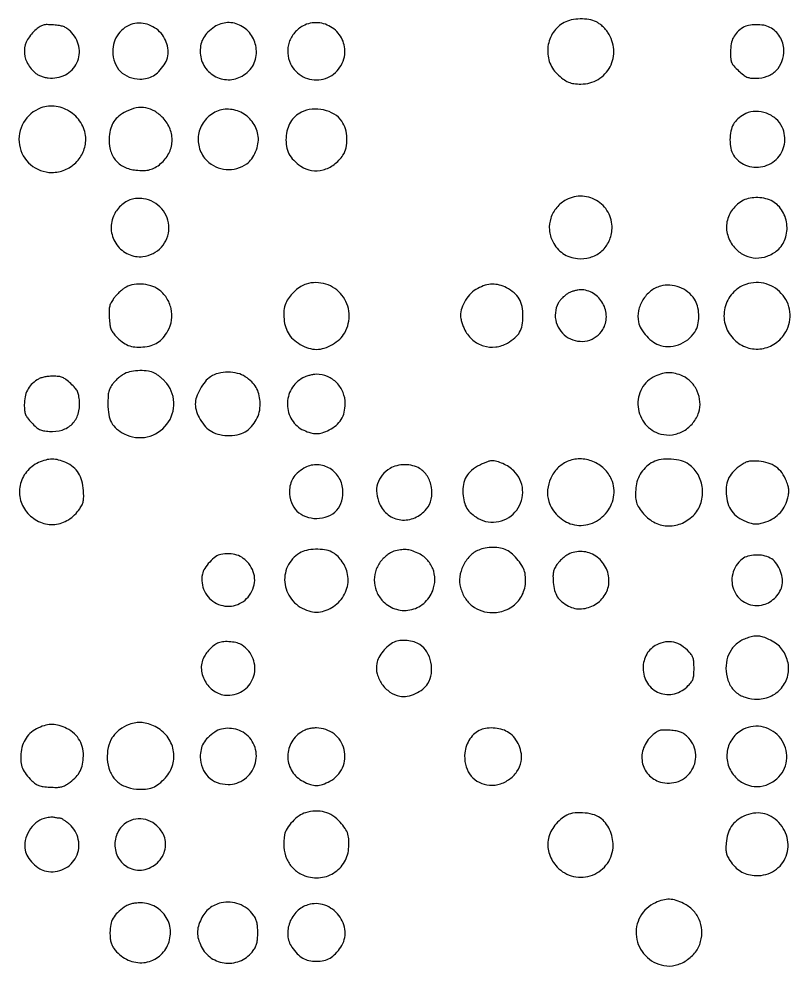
# Model space of a CAD drawing. Extents: x 235 to 2115, y 206 to 2450.
# Drawn here: x 1341.2 to 1742.5, y 713.1 to 1205.9 of the extents above; entities that cross this region are included whole.
import ezdxf

# ---------------------------------------------------------------- set-up
doc = ezdxf.new("R2010")
doc.units = 0

msp = doc.modelspace()

# ---------------------------------------------------------------- linework, layer by layer
for points in [[(1350.166267, 1200.48645, 0.085449), (1345.723917, 1195.220927, 0.124003), (1344.030316, 1189.409544, 0.125716), (1345.299875, 1183.547883, 0.089248), (1349.342721, 1178.134181, 0.052666), (1350.708154, 1177.104554, 0.038686), (1352.405315, 1176.256226, 0.036174), (1354.341133, 1175.627843, 0.032342), (1356.421163, 1175.255996, 0.146388), (1365.355335, 1176.867631, 0.165777), (1371.415462, 1183.079317, 0.166961), (1372.394823, 1191.662359, 0.148466), (1367.977902, 1199.521171, 0.039401), (1366.193118, 1200.979938, 0.062504), (1364.445867, 1201.893168, 0.051938), (1362.303328, 1202.447071, 0.019252), (1359.203201, 1202.791683, 0.015354), (1355.828838, 1202.931804, 0.065232), (1353.827551, 1202.691537, 0.080997), (1352.175258, 1201.970637, 0.031625)], [(1400.5, 1203.267236, 0.091429), (1396.361939, 1201.381001, 0.081758), (1392.980386, 1198.081, 0.079511), (1390.76416, 1193.77962, 0.079435), (1390, 1189, 0.088978), (1391.028384, 1183.266876, 0.106197), (1393.969867, 1178.642995, 0.107072), (1398.528656, 1175.660858, 0.091745), (1404.178384, 1174.615385, 0.0563), (1407.96122, 1175.042686, 0.076534), (1411.149549, 1176.307774, 0.070552), (1413.992789, 1178.566715, 0.040264), (1416.75, 1181.989831, 0.169069), (1418.825371, 1189.710111, 0.145991), (1415.836933, 1197.594733, 0.139977), (1408.883472, 1202.776486, 0.153083)], [(1442.989831, 1201.75, 0.040806), (1439.533304, 1198.959698, 0.06985), (1437.23393, 1196.060987, 0.075748), (1435.938378, 1192.816631, 0.057242), (1435.5, 1189, 0.132099), (1437.468786, 1181.678098, 0.129909), (1442.852784, 1176.276053, 0.131065), (1450.161966, 1174.268468, 0.135571), (1457.395899, 1176.209023, 0.062691), (1460.820781, 1178.849588, 0.076194), (1463.227283, 1182.10426, 0.077065), (1464.53024, 1185.898788, 0.066043), (1464.720604, 1190.122238, 0.12264), (1462.263772, 1197.273635, 0.126799), (1456.762825, 1202.332626, 0.132923), (1449.717209, 1203.960196, 0.141001)], [(1489.071085, 1202.305377, 0.096252), (1484.638829, 1198.746424, 0.095426), (1481.845416, 1193.776524, 0.095448), (1481.098219, 1188.125615, 0.096349), (1482.509191, 1182.621874, 0.163647), (1489.068515, 1175.82322, 0.163491), (1498.405858, 1174.366328, 0.162797), (1506.757542, 1178.843526, 0.162328), (1510.747228, 1187.44977, 0.139442), (1509.458572, 1195.195704, 0.132778), (1504.274848, 1201.276075, 0.132986), (1496.740773, 1203.910686, 0.140059)], [(1624.847806, 1203.982092, 0.126482), (1619.272159, 1198.914779, 0.112111), (1616.516799, 1191.554524, 0.112005), (1617.209285, 1183.72039, 0.126049), (1621.230679, 1177.334887, 0.02585), (1624.429272, 1174.606063, 0.062834), (1627.102042, 1173.043204, 0.067719), (1629.954443, 1172.258739, 0.034156), (1633.684259, 1172.01645, 0.133272), (1642.581594, 1174.463529, 0.139513), (1648.837453, 1181.043168, 0.138307), (1650.724014, 1189.978851, 0.130179), (1647.738392, 1198.819129, 0.036061), (1646.503208, 1200.421553, 0.025505), (1644.905156, 1202.037648, 0.025869), (1643.210018, 1203.431825, 0.048411), (1641.688109, 1204.343713, 0.069228), (1637.829359, 1205.557818, 0.047051), (1633.230663, 1205.892099, 0.047052), (1628.650635, 1205.360721, 0.069237)], [(1718, 1201.380812, 0.054313), (1714.97323, 1198.992112, 0.080471), (1712.976315, 1196.273706, 0.075731), (1711.864309, 1192.938198, 0.042682), (1711.5, 1188.678237, 0.01719), (1711.623532, 1185.086096, 0.084946), (1712.09953, 1183.126042, 0.085671), (1713.198497, 1181.443699, 0.017648), (1715.711277, 1178.928237, 0.018857), (1718.206397, 1176.770868, 0.066102), (1720.021657, 1175.674814, 0.074632), (1721.941169, 1175.159639, 0.028508), (1724.711277, 1175.003738, 0.088658), (1730.623001, 1176.065053, 0.109698), (1735.312325, 1179.090726, 0.109931), (1738.273553, 1183.811031, 0.08934), (1739.245454, 1189.717391, 0.069068), (1738.697291, 1193.271356, 0.065492), (1737.19852, 1196.611816, 0.065619), (1734.890167, 1199.44545, 0.069839), (1731.970822, 1201.515089, 0.07631), (1728.780541, 1202.589778, 0.045584), (1724.781637, 1202.916388, 0.046), (1720.87742, 1202.51856, 0.091785)], [(1352.683804, 1159.596416, 0.174026), (1343.584437, 1151.968487, 0.175325), (1341.448048, 1140.321792, 0.177172), (1347.25656, 1130.092029, 0.176874), (1358.29966, 1126.01645, 0.097746), (1365.049276, 1127.32466, 0.097361), (1370.806332, 1131.100048, 0.098557), (1374.655247, 1136.728708, 0.102909), (1375.978038, 1143.3151, 0.12679), (1373.924649, 1151.061104, 0.112829), (1368.320224, 1157.247596, 0.113291), (1360.605461, 1160.36836, 0.128661)], [(1397.020432, 1157.75, 0.047113), (1393.195974, 1155.317247, 0.07959), (1390.608788, 1152.547054, 0.079867), (1389.022016, 1149.114493, 0.047755), (1388.223323, 1144.679442, 0.078964), (1388.725571, 1137.982952, 0.109975), (1391.339535, 1132.592712, 0.113528), (1395.917081, 1128.935412, 0.088286), (1402.073533, 1127.218913, 0.027554), (1406.241893, 1127.049174, 0.060978), (1409.389848, 1127.480603, 0.068072), (1412.121882, 1128.61623, 0.042433), (1414.959512, 1130.619386, 0.097774), (1419.170837, 1135.866082, 0.107873), (1420.883591, 1142.139587, 0.106931), (1419.831447, 1148.599778, 0.094609), (1416.186382, 1154.373161, 0.06848), (1411.887595, 1157.865349, 0.09304), (1407.219558, 1159.622118, 0.093182), (1402.237674, 1159.565187, 0.068892)], [(1443.208535, 1157.388915, 0.116538), (1437.524727, 1152.565415, 0.118871), (1434.652473, 1145.742081, 0.119451), (1435.212411, 1138.38614, 0.118462), (1439.076923, 1132.076923, 0.090881), (1443.614777, 1128.944796, 0.087414), (1449.030907, 1127.570579, 0.086339), (1454.648471, 1128.123736, 0.085771), (1459.763388, 1130.54129, 0.084753), (1462.347047, 1133.106179, 0.056053), (1464.385814, 1136.768582, 0.055032), (1465.595397, 1140.881774, 0.0722), (1465.720157, 1144.790401, 0.122761), (1463.125668, 1151.75625, 0.115443), (1457.51755, 1156.877859, 0.117239), (1450.294471, 1158.929925, 0.129483)], [(1488.218183, 1157.336917, 0.067819), (1484.963792, 1155.142022, 0.074936), (1482.541263, 1152.221177, 0.069694), (1480.965446, 1148.531659, 0.048718), (1480.211957, 1144.065397, 0.058507), (1480.423355, 1139.581069, 0.079289), (1481.705573, 1135.740617, 0.07585), (1484.174171, 1132.368289, 0.048664), (1487.92168, 1129.273797, 0.108772), (1493.445016, 1127.091364, 0.10449), (1499.459988, 1127.384019, 0.097455), (1505.174168, 1130.152291, 0.082307), (1509.814704, 1135.023797, 0.096286), (1511.472226, 1138.8913, 0.061729), (1511.910747, 1143.771716, 0.060892), (1511.139963, 1148.694159, 0.085663), (1509.219237, 1152.69211, 0.10368), (1505.245199, 1156.360302, 0.080451), (1499.76139, 1158.539308, 0.078545), (1493.740632, 1158.906417, 0.090765)], [(1719.5, 1156.642843, 0.05484), (1715.940077, 1154.495026, 0.083181), (1713.474791, 1151.861315, 0.081125), (1711.963112, 1148.516793, 0.049679), (1711.257678, 1144.236304, 0.050983), (1711.4342, 1139.571018, 0.081547), (1712.619014, 1135.773551, 0.088008), (1714.870994, 1132.753497, 0.069425), (1718.20511, 1130.393933, 0.155364), (1727.135816, 1128.870233, 0.156788), (1735.265449, 1132.800514, 0.157948), (1739.543344, 1140.703842, 0.157759), (1738.376713, 1149.618565, 0.103596), (1735.110263, 1153.919643, 0.089886), (1730.23296, 1156.813678, 0.090578), (1724.684968, 1157.797902, 0.107463)], [(1626.052739, 1111.77579, 0.0931), (1621.055819, 1107.757528, 0.098595), (1617.979469, 1102.274658, 0.099722), (1617.258324, 1096.084346, 0.09754), (1618.977361, 1090.044377, 0.059458), (1621.289634, 1086.594815, 0.065942), (1624.278388, 1083.921169, 0.066004), (1627.857599, 1082.119697, 0.059743), (1631.906306, 1081.234981, 0.092976), (1638.413262, 1081.819733, 0.103223), (1644.000962, 1084.734157, 0.103572), (1647.943456, 1089.63039, 0.094204), (1649.761129, 1095.865818, 0.134989), (1648.275116, 1104.391597, 0.135529), (1642.639725, 1110.943522, 0.13601), (1634.458126, 1113.661031, 0.136316)], [(1399.619302, 1111.996788, 0.064308), (1396.849527, 1110.728958, 0.04954), (1394.214694, 1108.697917, 0.048489), (1391.973681, 1106.133437, 0.054676), (1390.371121, 1103.282119, 0.131768), (1389.286324, 1095.627014, 0.128047), (1392.153955, 1088.362355, 0.129219), (1398.172939, 1083.463958, 0.135404), (1405.712151, 1082.271023, 0.180246), (1415.350639, 1087.153758, 0.186019), (1419.28547, 1097.080247, 0.184205), (1415.553787, 1107.154019, 0.177837), (1406, 1112.369712, 0.030604), (1404.449604, 1112.504202, 0.020933), (1402.68192, 1112.474998, 0.021152), (1400.974275, 1112.302495, 0.039485)], [(1717.388562, 1111.095225, 0.104865), (1712.041662, 1106.048271, 0.119701), (1709.522063, 1099.494182, 0.119961), (1710.291949, 1092.525701, 0.105631), (1714.18032, 1086.313957, 0.092506), (1719.057998, 1082.857217, 0.099648), (1724.727368, 1081.509398, 0.097916), (1730.55682, 1082.452823, 0.086175), (1735.88778, 1085.559027, 0.136826), (1739.999577, 1091.577917, 0.113818), (1740.781447, 1099.315752, 0.114038), (1738.09626, 1106.602762, 0.137758), (1732.618565, 1111.376713, 0.064382), (1728.913223, 1112.581965, 0.051138), (1724.716406, 1112.934091, 0.052398), (1720.662015, 1112.432123, 0.080095)], [(1396.023797, 1065.814704, 0.029435), (1394.520976, 1064.658607, 0.017725), (1392.875066, 1063.125197, 0.017725), (1391.341943, 1061.479088, 0.02944), (1390.186192, 1059.976203, 0.035079), (1388.964211, 1057.874126, 0.063965), (1388.324448, 1055.998313, 0.050685), (1388.098916, 1053.742534, 0.014971), (1388.208684, 1050.267348, 0.01644), (1388.534489, 1046.826055, 0.054042), (1389.065621, 1044.610125, 0.067451), (1389.987068, 1042.83119, 0.036904), (1391.546288, 1040.928071, 0.037035), (1394.895099, 1037.891188, 0.070031), (1398.046771, 1036.07526, 0.072993), (1401.486783, 1035.243782, 0.04357), (1405.705041, 1035.225446, 0.047422), (1409.986942, 1035.993622, 0.074808), (1413.386425, 1037.518366, 0.074253), (1416.203919, 1039.985494, 0.046013), (1418.73355, 1043.594017, 0.095539), (1420.646281, 1049.197457, 0.090777), (1420.389606, 1055.217714, 0.090129), (1418.010161, 1060.792115, 0.092465), (1413.838036, 1065.115328, 0.083063), (1409.758006, 1067.101477, 0.062091), (1404.814535, 1067.915803, 0.063241), (1399.928538, 1067.489278, 0.096167)], [(1490.604322, 1067.96157, 0.073291), (1487.931092, 1066.712565, 0.037202), (1484.986552, 1064.437761, 0.036572), (1482.304593, 1061.647102, 0.052799), (1480.410724, 1058.79966, 0.08377), (1479.265527, 1055.276514, 0.049997), (1479.056977, 1050.86295, 0.049003), (1479.739606, 1046.3652, 0.067304), (1481.26645, 1042.575022, 0.077199), (1483.854453, 1039.318111, 0.054596), (1487.618403, 1036.538038, 0.05461), (1491.893589, 1034.639245, 0.077369), (1496, 1034, 0.077369), (1500.106411, 1034.639245, 0.05461), (1504.381597, 1036.538038, 0.054596), (1508.145547, 1039.318111, 0.077199), (1510.73355, 1042.575022, 0.148208), (1513.010815, 1052.613121, 0.150935), (1509.305412, 1062.144029, 0.151202), (1500.877, 1067.913468, 0.148808)], [(1579.960023, 1065.697261, 0.073307), (1576.528448, 1063.180594, 0.057233), (1573.628158, 1059.574347, 0.058118), (1571.663334, 1055.474196, 0.082882), (1571, 1051.5, 0.052513), (1571.161157, 1049.96978, 0.021827), (1571.682975, 1047.955649, 0.021307), (1572.43492, 1045.828295, 0.025774), (1573.325022, 1043.907284, 0.095794), (1577.414842, 1038.812802, 0.103165), (1583.010344, 1035.77232, 0.104155), (1589.310234, 1035.23818, 0.099443), (1595.405983, 1037.26645, 0.044895), (1599.329666, 1040.003986, 0.087585), (1601.771574, 1042.919868, 0.087012), (1603.07702, 1046.50894, 0.043844), (1603.5, 1051.32333, 0.049618), (1603.00316, 1056.317659, 0.082242), (1601.505512, 1060.267432, 0.085529), (1598.865626, 1063.419606, 0.057872), (1594.955623, 1066.022639, 0.053395), (1591.195675, 1067.459637, 0.07013), (1587.550992, 1067.892959, 0.06843), (1583.85994, 1067.303578, 0.047897)], [(1627.061664, 1063.172735, 0.045118), (1625.623604, 1062.225535, 0.028203), (1624.118617, 1060.881383, 0.028203), (1622.774465, 1059.376396, 0.045118), (1621.827265, 1057.938336, 0.198023), (1620.817654, 1048.004088, 0.189689), (1627.077762, 1040.01467, 0.192426), (1637.02496, 1038.500738, 0.20117), (1645.040484, 1044.298549, 0.139515), (1646.888899, 1050.969416, 0.126068), (1645.059933, 1057.907504, 0.126426), (1640.126362, 1063.097437, 0.140717), (1633.5, 1065, 0.04604), (1632.094811, 1064.870337, 0.023132), (1630.358367, 1064.463241, 0.022753), (1628.587912, 1063.872524, 0.031193)], [(1675, 1066.84339, 0.098863), (1669.877446, 1064.212306, 0.086993), (1665.884132, 1059.711038, 0.08685), (1663.655461, 1054.112619, 0.098072), (1663.597241, 1048.333351, 0.088365), (1665.00991, 1044.59974, 0.052985), (1667.864237, 1040.796817, 0.05291), (1671.461625, 1037.67118, 0.086864), (1675.107753, 1035.970985, 0.090511), (1680.349213, 1035.53756, 0.0789), (1685.682225, 1036.930579, 0.079059), (1690.312081, 1039.903147, 0.091503), (1693.51998, 1044.038636, 0.07941), (1694.737387, 1047.727575, 0.052183), (1694.988212, 1052.201743, 0.05245), (1694.310015, 1056.597624, 0.083976), (1692.746602, 1060.048051, 0.07574), (1689.26527, 1063.828847, 0.077588), (1684.842956, 1066.364145, 0.078873), (1679.924297, 1067.403608, 0.082247)], [(1719.5, 1067.796293, 0.127071), (1712.493963, 1063.123419, 0.124827), (1708.57001, 1055.612272, 0.123771), (1708.682884, 1047.087212, 0.123697), (1712.813618, 1039.626839, 0.111957), (1719.208915, 1035.289069, 0.116235), (1726.759931, 1034.212804, 0.115505), (1734.033739, 1036.621996, 0.109525), (1739.648146, 1042.044499, 0.158132), (1742.464853, 1052.184993, 0.156557), (1738.809988, 1062.095219, 0.156045), (1730.057484, 1068.048335, 0.157053)], [(1396.179627, 1021.318244, 0.04112), (1394.71462, 1020.439978, 0.021756), (1393.047473, 1019.130672, 0.021502), (1391.447896, 1017.63377, 0.030996), (1390.179627, 1016.168856, 0.035282), (1388.748986, 1013.990318, 0.065776), (1387.968739, 1012.032128, 0.049372), (1387.601189, 1009.58604, 0.012621), (1387.5, 1005.577842, 0.041524), (1387.963131, 1000.010804, 0.083965), (1389.39918, 995.866156, 0.091881), (1392.013656, 992.661496, 0.057935), (1396.044377, 989.977361, 0.175608), (1408.008476, 988.485286, 0.174061), (1418.203714, 994.995238, 0.17718), (1421.820554, 1006.39853, 0.18046), (1417.186382, 1017.339276, 0.021156), (1415.960648, 1018.529632, 0.015118), (1414.4959, 1019.758915, 0.015306), (1413.026042, 1020.847302, 0.031345), (1411.79966, 1021.589276, 0.084396), (1408.554188, 1022.639757, 0.04052), (1404.172941, 1022.918982, 0.040285), (1399.709631, 1022.480727, 0.069977)], [(1440.897883, 1019.741929, 0.076299), (1438.069788, 1017.165635, 0.043358), (1435.477359, 1013.318721, 0.043525), (1433.608023, 1009.125283, 0.083277), (1433, 1005.5, 0.082103), (1433.64138, 1001.620379, 0.0523), (1435.562031, 997.456499, 0.051951), (1438.328388, 993.744834, 0.076526), (1441.5, 991.212752, 0.08127), (1445.769161, 989.611671, 0.055315), (1450.947239, 989.164738, 0.056268), (1455.97119, 989.856519, 0.097508), (1459.763438, 991.658799, 0.06145), (1462.926197, 994.669683, 0.064366), (1465.204955, 998.31493, 0.064315), (1466.48315, 1002.422445, 0.061193), (1466.706157, 1006.791471, 0.047004), (1466.030993, 1010.841808, 0.069312), (1464.637405, 1014.160921, 0.067472), (1462.357279, 1017.035059, 0.041979), (1459.010169, 1019.75, 0.090852), (1455.020392, 1021.514412, 0.058972), (1449.998214, 1022.106548, 0.058773), (1444.954293, 1021.509323, 0.088044)], [(1488.984398, 1019.148389, 0.140577), (1483.008562, 1013.379544, 0.135601), (1480.893388, 1005.236573, 0.137693), (1483.2668, 997.256475, 0.146471), (1489.404537, 991.903882, 0.035159), (1493.061413, 990.54405, 0.074723), (1496.045378, 990.134027, 0.07466), (1499.019669, 990.61908, 0.035049), (1502.646567, 992.070952, 0.062891), (1506.303955, 994.448674, 0.080051), (1508.920522, 997.499253, 0.078793), (1510.473949, 1001.257609, 0.058737), (1511, 1005.720151, 0.096482), (1509.860152, 1011.572204, 0.098168), (1506.610023, 1016.528121, 0.099074), (1501.743992, 1019.836734, 0.100242), (1496, 1021, 0.041332), (1494.395818, 1020.867166, 0.023207), (1492.482546, 1020.456089, 0.023023), (1490.575973, 1019.85778, 0.034597)], [(1672.27066, 1020.03618, 0.161152), (1665.319891, 1013.616623, 0.152267), (1663.369493, 1004.157296, 0.149582), (1667.137249, 995.141233, 0.154964), (1675.257052, 989.930783, 0.101951), (1681.299631, 989.568804, 0.094837), (1687.165887, 991.594381, 0.092836), (1691.967049, 995.693861, 0.092801), (1694.960076, 1001.253462, 0.096741), (1695.591011, 1006.672627, 0.085409), (1694.196771, 1012.193196, 0.085414), (1691.037589, 1016.929936, 0.09677), (1686.595463, 1020.096118, 0.042182), (1682.858774, 1021.42628, 0.065558), (1679.470316, 1021.858061, 0.064974), (1676.06381, 1021.399009, 0.040626)], [(1350.641297, 1018.102114, 0.055554), (1347.658524, 1015.620848, 0.072779), (1345.599483, 1012.740496, 0.070454), (1344.408466, 1009.315363, 0.048219), (1344.006589, 1005.211277, 0.02261), (1344.143381, 1002.102011, 0.074586), (1344.625948, 1000.113493, 0.071437), (1345.682488, 998.30862, 0.019604), (1347.839043, 995.806898, 0.020829), (1350.173632, 993.504275, 0.070766), (1351.939078, 992.307953, 0.072551), (1353.944471, 991.666873, 0.022638), (1357.089043, 991.289952, 0.092952), (1363.693388, 992.028361, 0.122782), (1368.864493, 995.135507, 0.122782), (1371.971639, 1000.306612, 0.092952), (1372.710048, 1006.910957, 0.022638), (1372.333127, 1010.055529, 0.072551), (1371.692047, 1012.060922, 0.070766), (1370.495725, 1013.826368, 0.020829), (1368.193102, 1016.160957, 0.019604), (1365.69138, 1018.317512, 0.071437), (1363.886507, 1019.374052, 0.074586), (1361.897989, 1019.856619, 0.02261), (1358.788723, 1019.993411, 0.023769), (1356.308755, 1019.872357, 0.03296), (1354.112992, 1019.513051, 0.037107), (1352.217253, 1018.921903, 0.051652)], [(1351.421401, 975.103669, 0.115954), (1345.157152, 970.270006, 0.119257), (1341.782161, 963.199078, 0.120662), (1342.032508, 955.433935, 0.120573), (1345.842354, 948.660724, 0.104334), (1352.383911, 944.083705, 0.123114), (1359.826786, 942.900869, 0.121818), (1367.009825, 945.359889, 0.100795), (1372.813808, 951.023797, 0.034839), (1374.027269, 953.108916, 0.06292), (1374.669875, 954.974485, 0.050949), (1374.902224, 957.19531, 0.015972), (1374.803421, 960.542543, 0.049159), (1373.994204, 965.566807, 0.076665), (1372.246346, 969.577738, 0.081602), (1369.46708, 972.703206, 0.063792), (1365.598931, 975.094566, 0.041895), (1361.882602, 976.419857, 0.064632), (1358.504546, 976.860558, 0.06472), (1355.129225, 976.424026, 0.042137)], [(1580.969961, 973.75, 0.055753), (1576.763238, 970.998829, 0.086637), (1573.953004, 967.711978, 0.089115), (1572.472135, 963.738986, 0.062277), (1572.210513, 958.954563, 0.044788), (1572.905298, 954.629565, 0.075792), (1574.331597, 951.256931, 0.077313), (1576.674621, 948.507202, 0.048469), (1580.136155, 946.067683, 0.184014), (1590.950412, 944.399081, 0.180929), (1600.227953, 950.330675, 0.181046), (1603.330623, 960.891591, 0.18418), (1598.704481, 970.801809, 0.048137), (1596.131108, 972.855607, 0.040127), (1593.054801, 974.524906, 0.04125), (1589.867483, 975.632706, 0.063096), (1586.968492, 976, 0.076118), (1586.106712, 975.868041, 0.013742), (1584.56923, 975.339062, 0.014532), (1582.788393, 974.611379, 0.012703)], [(1626.5, 975.582642, 0.094845), (1621.521791, 972.111092, 0.085243), (1617.953483, 966.924889, 0.085447), (1616.32567, 960.857062, 0.095972), (1616.926805, 954.849966, 0.070681), (1618.706159, 950.99283, 0.056345), (1621.611192, 947.443629, 0.056391), (1625.232326, 944.635335, 0.071106), (1629.126133, 942.966036, 0.145708), (1638.445911, 943.211626, 0.134281), (1646.460427, 948.493331, 0.135103), (1650.639947, 957.089257, 0.148141), (1649.623161, 966.282119, 0.101517), (1645.73345, 971.887443, 0.095135), (1639.867461, 975.664882, 0.095932), (1633.06344, 976.981459, 0.105307)], [(1671.179627, 975.37366, 0.064994), (1667.778498, 973.041827, 0.0625), (1665.038437, 969.88701, 0.061956), (1663.143978, 966.125559, 0.061833), (1662.227138, 962.012072, 0.028866), (1662.060186, 957.629709, 0.066857), (1662.561363, 954.382934, 0.071508), (1663.873568, 951.517512, 0.037097), (1666.248826, 948.369384, 0.099135), (1672.274238, 943.763696, 0.112171), (1679.346646, 942.095751, 0.111423), (1686.482288, 943.644525, 0.096776), (1692.683388, 948.152682, 0.115926), (1696.176145, 954.275452, 0.099716), (1696.834916, 961.673255, 0.098981), (1694.575086, 968.794651, 0.112324), (1689.815182, 974.131602, 0.09046), (1685.942023, 975.947198, 0.047878), (1680.690003, 976.806816, 0.047782), (1675.344642, 976.652078, 0.086909)], [(1717.023797, 973.814704, 0.046989), (1713.19448, 970.649166, 0.076495), (1710.703231, 967.256701, 0.080376), (1709.423362, 963.39855, 0.057491), (1709.218238, 958.847771, 0.058008), (1710.150869, 953.883323, 0.080561), (1712.165975, 949.840084, 0.082348), (1715.315736, 946.703279, 0.063636), (1719.592976, 944.411342, 0.020216), (1722.271793, 943.51056, 0.056433), (1724.22256, 943.173265, 0.057539), (1726.177849, 943.28383, 0.021665), (1728.86018, 943.868917, 0.065922), (1733.05542, 945.592117, 0.066097), (1736.653373, 948.346627, 0.066097), (1739.407883, 951.94458, 0.065922), (1741.131083, 956.13982, 0.021665), (1741.71617, 958.822151, 0.057539), (1741.826735, 960.77744, 0.056433), (1741.48944, 962.728207, 0.020216), (1740.588658, 965.407024, 0.063636), (1738.296721, 969.684264, 0.082348), (1735.159916, 972.834025, 0.080561), (1731.116677, 974.849131, 0.058008), (1726.152229, 975.781762, 0.017996), (1723.041836, 975.887011, 0.052568), (1720.909884, 975.657582, 0.062319), (1719.080974, 975.017375, 0.033934)], [(1489.411303, 972.109054, 0.046179), (1486.078267, 969.628071, 0.07146), (1483.781361, 966.878534, 0.076558), (1482.453629, 963.742085, 0.06219), (1482.003738, 960.115141, 0.086455), (1483.01013, 954.365898, 0.111112), (1485.885352, 949.851298, 0.110821), (1490.42394, 946.995406, 0.085652), (1496.20034, 946.003738, 0.094385), (1502.04495, 947.122204, 0.116798), (1506.575702, 950.287719, 0.115629), (1509.235431, 955.177405, 0.091187), (1509.754974, 961.198236, 0.122953), (1507.447293, 967.712214, 0.123971), (1502.353935, 972.35326, 0.12745), (1495.788856, 973.951147, 0.133995)], [(1534.304334, 972.044003, 0.081907), (1530.211887, 968.519318, 0.101642), (1527.835014, 964.10322, 0.100112), (1527.371142, 959.054047, 0.077285), (1528.807487, 953.702302, 0.125751), (1533.346616, 947.933449, 0.136247), (1539.964792, 945.2661, 0.132118), (1547.170207, 946.358204, 0.115042), (1553.296691, 950.940751, 0.122369), (1555.789444, 956.023316, 0.095596), (1555.924154, 962.190147, 0.095082), (1553.750863, 967.992741, 0.119385), (1549.701451, 972.040484, 0.079657), (1546.201346, 973.473371, 0.057404), (1542.001708, 973.958086, 0.057413), (1537.802657, 973.475305, 0.079763)], [(1446.208321, 927.288805, 0.115828), (1443.530689, 926.093604, 0.043157), (1440.459525, 923.307791, 0.04327), (1437.861431, 919.969373, 0.094643), (1436.645835, 916.979173, 0.164584), (1437.795418, 908.106548, 0.165126), (1444.0951, 901.76884, 0.167441), (1452.878544, 900.626722, 0.168774), (1460.467566, 905.143824, 0.07903), (1462.960503, 909.285993, 0.091398), (1463.882305, 913.792799, 0.091718), (1463.135714, 918.319502, 0.080205), (1460.805818, 922.519733, 0.069671), (1457.955909, 925.256576, 0.077724), (1454.563139, 926.983871, 0.073222), (1450.634615, 927.65657, 0.053201)], [(1487.24086, 928.005402, 0.148011), (1480.973454, 920.993349, 0.149493), (1479.677787, 911.712233, 0.144935), (1483.803735, 903.081748, 0.137325), (1492.045066, 897.868352, 0.147321), (1500.085371, 897.879942, 0.123546), (1507.42713, 902.279079, 0.121984), (1511.885405, 909.677046, 0.14159), (1512.035153, 917.869453, 0.046735), (1510.782555, 921.233586, 0.049742), (1508.947412, 924.231892, 0.05171), (1506.633092, 926.706344, 0.059632), (1503.961364, 928.51998, 0.083009), (1500.292119, 929.701859, 0.044213), (1495.517104, 929.977219, 0.044256), (1490.782254, 929.410038, 0.085168)], [(1536.351605, 928.907548, 0.057022), (1534.927484, 928.312314, 0.026526), (1533.231443, 927.242216, 0.025864), (1531.550424, 925.916933, 0.032744), (1530.150929, 924.519117, 0.087419), (1527.150325, 919.582329, 0.092584), (1526.096629, 914.016538, 0.092827), (1527.123497, 908.457566, 0.088416), (1530.099309, 903.539675, 0.12797), (1536.743921, 899.035608, 0.131871), (1544.661851, 898.409415, 0.131149), (1551.861373, 901.835099, 0.125924), (1556.530105, 908.439658, 0.089798), (1557.621048, 914.246909, 0.096654), (1556.554849, 919.908841, 0.097789), (1553.455411, 924.704211, 0.094255), (1548.72934, 928.03618, 0.032724), (1545.487193, 929.259153, 0.05631), (1542.652488, 929.783137, 0.056044), (1539.763065, 929.662608, 0.03209)], [(1580.450423, 929.593404, 0.098095), (1575.82147, 926.383182, 0.07968), (1572.356742, 921.42434, 0.07983), (1570.621198, 915.640209, 0.099127), (1570.987757, 910.045469, 0.075555), (1573.34736, 904.673265, 0.086158), (1577.116337, 900.517022, 0.087018), (1582.031891, 897.903111, 0.078947), (1587.715942, 897, 0.106406), (1595.186157, 898.60796, 0.11536), (1601.084008, 903.126388, 0.114722), (1604.388443, 909.814254, 0.104355), (1604.561967, 917.521381, 0.081929), (1603.411466, 920.683608, 0.041068), (1601.022828, 924.216442, 0.040585), (1598.003139, 927.407972, 0.063757), (1594.901216, 929.551083, 0.077442), (1591.860209, 930.567875, 0.041316), (1587.900024, 930.907355, 0.040827), (1583.834412, 930.586813, 0.062708)], [(1627.019933, 927.304552, 0.041029), (1625.515934, 926.360824, 0.023786), (1623.869346, 925.001962, 0.023657), (1622.337648, 923.472028, 0.036446), (1621.181433, 922, 0.033842), (1619.977971, 919.923675, 0.062288), (1619.34015, 918.080939, 0.052185), (1619.114194, 915.927169, 0.017527), (1619.224319, 912.763696, 0.04788), (1619.9216, 908.589935, 0.078133), (1621.372747, 905.315552, 0.079186), (1623.742351, 902.673883, 0.050502), (1627.20034, 900.404986, 0.138623), (1634.033897, 898.989394, 0.119728), (1641.033725, 901.228145, 0.118673), (1646.270731, 906.451686, 0.134637), (1648.244899, 913.245889, 0.124682), (1646.466717, 920.740043, 0.126856), (1641.342011, 926.427297, 0.13079), (1634.240836, 928.819341, 0.136635)], [(1717.614879, 924.911704, 0.166374), (1712.615392, 917.189413, 0.172057), (1713.485916, 908.144797, 0.178316), (1719.795482, 901.888691, 0.176195), (1728.692297, 901.180707, 0.074156), (1732.014194, 902.653998, 0.062114), (1734.991443, 905.108996, 0.062849), (1737.242596, 908.185887, 0.080338), (1738.431322, 911.485607, 0.091576), (1738.442026, 915.304114, 0.06112), (1737.138266, 919.490215, 0.062061), (1734.899592, 923.158207, 0.105794), (1732.137296, 925.429001, 0.072497), (1728.560816, 926.664067, 0.055901), (1724.440712, 926.978134, 0.05787), (1720.535446, 926.383048, 0.100256)], [(1536.450423, 881.6398, 0.068423), (1533.476627, 879.774797, 0.048131), (1530.701772, 876.957646, 0.048585), (1528.548794, 873.70391, 0.075647), (1527.440728, 870.535743, 0.11102), (1527.633578, 865.13428, 0.089513), (1530.089049, 859.855281, 0.0885), (1534.267527, 855.718902, 0.104971), (1539.385407, 853.587476, 0.09091), (1543.287942, 853.571379, 0.061944), (1547.537083, 854.890104, 0.061721), (1551.351113, 857.217709, 0.088244), (1553.96959, 860.181971, 0.103048), (1555.811146, 865.352827, 0.085281), (1555.615612, 871.207595, 0.086526), (1553.491163, 876.586434, 0.11108), (1549.797741, 880.395124, 0.073869), (1546.85337, 881.752744, 0.047933), (1543.164685, 882.45747, 0.048282), (1539.454044, 882.444463, 0.081055)], [(1720.791359, 884.011592, 0.080526), (1715.605793, 881.484343, 0.093174), (1711.782444, 877.547648, 0.091759), (1709.610512, 872.438721, 0.075571), (1709.206751, 866.520395, 0.081845), (1710.742191, 860.406872, 0.109988), (1714.089064, 855.801922, 0.107098), (1719.150537, 852.97185, 0.074443), (1725.651129, 852.003738, 0.116884), (1732.90309, 853.728403, 0.117253), (1738.599859, 858.523187, 0.118136), (1741.500977, 865.336733, 0.119916), (1740.975891, 872.684821, 0.048002), (1739.518011, 876.076528, 0.05903), (1737.517917, 878.879243, 0.057595), (1734.874711, 881.188165, 0.042659), (1731.5, 883.109957, 0.02768), (1728.523824, 884.28853, 0.059498), (1726.110821, 884.784845, 0.061947), (1723.710963, 884.689432, 0.032338)], [(1445, 881.293772, 0.075706), (1443.110106, 880.257415, 0.03151), (1440.908795, 878.343351, 0.031238), (1438.859538, 876.051756, 0.046889), (1437.404986, 873.79966, 0.143955), (1436.14927, 867.401843, 0.117804), (1438.395149, 860.772944, 0.116166), (1443.430888, 855.808088, 0.137328), (1449.848871, 854.003738, 0.160298), (1458.37895, 856.80003, 0.165472), (1463.448684, 864.082295, 0.163345), (1463.058286, 873.020686, 0.156366), (1457.358703, 880.102114, 0.08184), (1454.854318, 881.219186, 0.040052), (1451.403833, 881.833482, 0.039905), (1447.847847, 881.891656, 0.071887)], [(1673.121495, 880.29009, 0.073044), (1670.146658, 878.239274, 0.073195), (1667.889573, 875.420971, 0.070732), (1666.484465, 871.98227, 0.061535), (1666.003738, 868.118034, 0.144077), (1668.304304, 860.275233, 0.15915), (1674.417529, 855.294902, 0.156665), (1682.370689, 854.839695, 0.139185), (1689.541526, 859.043344, 0.033352), (1691.141407, 860.95322, 0.077932), (1691.991771, 862.606454, 0.063442), (1692.389539, 864.643838, 0.016525), (1692.5, 867.985099, 0.016476), (1692.394787, 871.177146, 0.05486), (1692.028964, 873.240054, 0.071938), (1691.287513, 874.862107, 0.044808), (1690, 876.51445, 0.058928), (1686.032113, 879.867346, 0.091201), (1681.914464, 881.617829, 0.096525), (1677.617104, 881.736542, 0.073356)], [(1351.401069, 837.094566, 0.063854), (1347.718332, 834.817202, 0.073809), (1344.932235, 831.778628, 0.071842), (1343.096015, 827.98986, 0.056338), (1342.208874, 823.505205, 0.045767), (1342.244628, 819.410739, 0.072289), (1343.093363, 816.00929, 0.06855), (1344.916739, 812.866678, 0.037016), (1347.928071, 809.546288, 0.036904), (1349.83119, 807.987068, 0.067451), (1351.610125, 807.065621, 0.054042), (1353.826055, 806.534489, 0.01644), (1357.267348, 806.208684, 0.014869), (1360.735999, 806.098415, 0.05054), (1362.984349, 806.32162, 0.06435), (1364.84351, 806.955247, 0.036069), (1366.908052, 808.162396, 0.040431), (1370.322109, 810.934651, 0.067403), (1372.627601, 813.824729, 0.069924), (1374.02795, 817.144909, 0.047103), (1374.706157, 821.208529, 0.063622), (1374.429, 826.167022, 0.081695), (1372.882296, 830.458273, 0.082502), (1370.057813, 833.997167, 0.066382), (1366.033994, 836.75, 0.041854), (1362.184886, 838.304236, 0.069252), (1358.732331, 838.867882, 0.06968), (1355.27206, 838.466109, 0.042918)], [(1398.5, 838.796293, 0.081233), (1393.506164, 836.08407, 0.087736), (1389.789639, 831.981951, 0.085642), (1387.643978, 826.765481, 0.073022), (1387.206189, 820.826226, 0.071598), (1388.579004, 814.544513, 0.104227), (1391.608752, 809.773849, 0.105174), (1396.282644, 806.659963, 0.073981), (1402.45348, 805.2123, 0.040218), (1407.116608, 805.201361, 0.073628), (1410.814691, 806.047908, 0.074368), (1414.084491, 807.922209, 0.041806), (1417.432697, 811.057183, 0.11426), (1421.24283, 817.914105, 0.120415), (1421.550612, 825.609901, 0.118506), (1418.263182, 832.673028, 0.108291), (1412.030039, 837.75, 0.040391), (1408.550359, 839.168349, 0.057346), (1405.273082, 839.804563, 0.058599), (1401.991234, 839.673595, 0.04465)], [(1718.208535, 836.332244, 0.119223), (1712.623965, 831.673668, 0.119723), (1709.796601, 824.984768, 0.118554), (1710.340233, 817.691384, 0.115351), (1714.137135, 811.358512, 0.097039), (1719.375843, 807.716182, 0.106913), (1725.422048, 806.483896, 0.106324), (1731.463291, 807.859033, 0.095034), (1736.685666, 811.628186, 0.180384), (1740.765559, 821.299487, 0.172804), (1737.614223, 831.488581, 0.171655), (1728.706723, 837.43486, 0.178495)], [(1443.091948, 834.839118, 0.038942), (1439.52434, 831.957955, 0.071933), (1437.214619, 829.042457, 0.078934), (1435.956654, 825.787744, 0.056595), (1435.573577, 821.899595, 0.089551), (1436.689237, 816.20573, 0.104942), (1439.705598, 811.614148, 0.105236), (1444.319074, 808.652206, 0.090507), (1450, 807.615385, 0.159204), (1458.633759, 810.435936, 0.156537), (1464.008353, 817.827105, 0.157997), (1464.051659, 826.910978, 0.162247), (1458.748951, 834.178763, 0.076462), (1455.038163, 836.045769, 0.067946), (1450.782516, 836.810656, 0.069915), (1446.597364, 836.401513, 0.091366)], [(1487.897883, 834.730067, 0.125819), (1482.721959, 828.964019, 0.132219), (1481.073142, 821.530734, 0.13396), (1483.381896, 814.347182, 0.130656), (1489.035882, 809.25, 0.03829), (1492.878134, 807.637862, 0.080804), (1496.060737, 807.12598, 0.081632), (1499.220625, 807.651138, 0.03973), (1502.98738, 809.274925, 0.166588), (1509.59011, 816.302769, 0.16933), (1510.43822, 825.850479, 0.168641), (1505.16346, 833.883594, 0.165394), (1496, 837, 0.029822), (1493.693376, 836.8623, 0.038496), (1491.612988, 836.448792, 0.040338), (1489.700828, 835.742565, 0.038651)], [(1581.5, 836.040514, 0.079217), (1578.472976, 834.173656, 0.064097), (1575.918618, 831.331067, 0.062116), (1574.099728, 827.836889, 0.065113), (1573.231583, 824.058331, 0.077231), (1573.578609, 818.119156, 0.097224), (1575.751849, 813.068749, 0.102344), (1579.563725, 809.397417, 0.094579), (1584.625898, 807.410404, 0.106201), (1590.383887, 807.561088, 0.089221), (1595.979203, 810.031286, 0.08968), (1600.339861, 814.281688, 0.108896), (1602.570059, 819.521757, 0.083745), (1602.644216, 823.563432, 0.063618), (1601.435385, 827.83442, 0.063188), (1599.178766, 831.69387, 0.079831), (1596.174765, 834.527212, 0.07331), (1592.961965, 836.08111, 0.050386), (1588.992504, 836.900009, 0.050437), (1584.94508, 836.907986, 0.074062)], [(1670.719674, 833.058733, 0.121384), (1666.287898, 826.699924, 0.136196), (1665.571836, 819.292137, 0.14204), (1668.760627, 812.799815, 0.136069), (1674.977234, 808.888675, 0.164897), (1684.341008, 809.223632, 0.169452), (1691.446089, 815.187842, 0.17121), (1693.255602, 824.224716, 0.167877), (1689.016966, 832.483745, 0.038558), (1687.20554, 833.96938, 0.063106), (1685.450716, 834.891417, 0.052445), (1683.29946, 835.44748, 0.018989), (1680.159636, 835.794834, 0.015256), (1676.640306, 835.941668, 0.073457), (1674.659335, 835.671668, 0.085259), (1672.98358, 834.857595, 0.024557)], [(1490.346384, 792.906195, 0.085672), (1486.977253, 791.266837, 0.047104), (1483.513833, 788.241904, 0.047336), (1480.718209, 784.670382, 0.096319), (1479.409674, 781.370212, 0.064722), (1479.046984, 774.921366, 0.082045), (1480.444855, 769.129101, 0.087748), (1483.522299, 764.386304, 0.087327), (1488.044377, 760.977361, 0.118196), (1496.103676, 759.03547, 0.122622), (1504.047409, 761.003721, 0.124425), (1510.058485, 766.431892, 0.123863), (1512.781087, 774.073533, 0.030642), (1512.933737, 778.492894, 0.069987), (1512.382151, 781.775366, 0.072455), (1510.962025, 784.708597, 0.034806), (1508.376163, 788.005393, 0.062461), (1504.513306, 791.334527, 0.080462), (1500.252475, 793.267959, 0.079077), (1495.540294, 793.776859, 0.057986)], [(1354.395466, 789.941444, 0.102104), (1349.985084, 787.574489, 0.083398), (1346.494294, 783.499422, 0.082973), (1344.5132, 778.486336, 0.099382), (1344.449016, 773.420075, 0.095905), (1345.796986, 770.012303, 0.054972), (1348.578579, 766.556527, 0.054925), (1352.05102, 763.78566, 0.094861), (1355.478681, 762.438022, 0.159816), (1364.615702, 763.646562, 0.168395), (1371.030341, 770.019224, 0.168777), (1372.116783, 778.982675, 0.160477), (1367.451257, 786.908653, 0.015562), (1366.014144, 788.093334, 0.019498), (1364.607691, 789.095928, 0.018016), (1363.385946, 789.835406, 0.124898), (1362.715204, 790.013655, -0.022262), (1362.111455, 790.04735, -0.008349), (1361.269466, 790.146288, -0.008252), (1360.354792, 790.284687, -0.009923), (1359.5, 790.445997, 0.05406), (1358.516062, 790.543079, 0.022218), (1357.175543, 790.470493, 0.021672), (1355.73077, 790.264151, 0.025971)], [(1398.25623, 788.408906, 0.143169), (1393.064776, 783.517795, 0.132047), (1391.119547, 776.439531, 0.132375), (1392.986445, 769.353233, 0.144169), (1398.121491, 764.437174, 0.163321), (1405.952663, 763.225821, 0.147586), (1413.306269, 766.900093, 0.150736), (1417.300576, 773.955479, 0.17092), (1416.353133, 781.641981, 0.089907), (1413.025039, 786.106891, 0.09859), (1408.437889, 788.946986, 0.102549), (1403.264795, 789.747063, 0.105457)], [(1625.5, 791.187326, 0.093093), (1619.522306, 785.559489, 0.118689), (1616.627945, 778.589846, 0.123436), (1617.275406, 771.275868, 0.105946), (1621.290461, 764.653499, 0.149064), (1629.852547, 759.765791, 0.148934), (1639.688365, 760.48439, 0.149599), (1647.422383, 766.556769, 0.150608), (1650.407415, 775.900854, 0.057406), (1649.969879, 780.074787, 0.055126), (1648.594172, 784.100734, 0.056959), (1646.430818, 787.604009, 0.071376), (1643.669256, 790.23551, 0.09165), (1639.753577, 792.059774, 0.050257), (1634.50663, 792.867633, 0.050586), (1629.291367, 792.613201, 0.105331)], [(1718.401069, 791.094566, 0.063768), (1714.625872, 788.760919, 0.077628), (1711.842359, 785.680613, 0.074496), (1710.052829, 781.7906, 0.053218), (1709.211957, 777.065397, 0.018451), (1709.111755, 774.018665, 0.052526), (1709.342376, 771.910813, 0.062177), (1709.977865, 770.103542, 0.03478), (1711.1615, 768.091948, 0.040684), (1713.843501, 764.793648, 0.062487), (1716.697613, 762.476388, 0.065458), (1719.932362, 761.006872, 0.050015), (1723.749169, 760.25008, 0.149586), (1733.39082, 762.216347, 0.159682), (1739.983375, 769.20892, 0.157124), (1741.218927, 778.84146, 0.144508), (1736.675738, 787.759777, 0.07168), (1732.695396, 790.909946, 0.086687), (1728.231832, 792.556683, 0.085247), (1723.414198, 792.606848, 0.066755)], [(1395.989831, 743.75, 0.040437), (1392.456586, 740.902068, 0.075432), (1390.205111, 738.00691, 0.079126), (1388.978599, 734.672502, 0.048676), (1388.571429, 730.5, 0.021268), (1388.68595, 727.808854, 0.040004), (1389.043108, 725.664267, 0.047649), (1389.676592, 723.874668, 0.050587), (1390.627662, 722.275495, 0.113704), (1397.120746, 716.7312, 0.127194), (1405.118947, 714.881438, 0.133709), (1412.713401, 717.16092, 0.131985), (1418.148389, 722.984398, 0.125881), (1420.049334, 730.819967, 0.131455), (1417.901875, 738.464691, 0.132242), (1412.238976, 743.984216, 0.128099), (1404.5, 746, 0.02441), (1401.897912, 745.872892, 0.040236), (1399.731865, 745.483105, 0.044551), (1397.819099, 744.790267, 0.040277)], [(1446.479078, 746.031207, 0.05284), (1443.142732, 744.893886, 0.061482), (1440.299548, 743.123503, 0.060678), (1437.943475, 740.693017, 0.049492), (1436.049107, 737.601442, 0.041174), (1434.585955, 733.812695, 0.072067), (1434.109768, 730.490197, 0.07183), (1434.595636, 727.161652, 0.040642), (1436.070952, 723.353433, 0.133091), (1441.317271, 717.316791, 0.128879), (1448.958511, 714.662204, 0.128087), (1456.956201, 716.090887, 0.130653), (1463.171162, 721.234911, 0.040743), (1464.313218, 723.148275, 0.052656), (1465.01692, 725.067314, 0.043446), (1465.386137, 727.363715, 0.018147), (1465.5, 730.5, 0.018147), (1465.386137, 733.636285, 0.043446), (1465.01692, 735.932686, 0.052656), (1464.313218, 737.851725, 0.040743), (1463.171162, 739.765089, 0.076076), (1459.936302, 743.091635, 0.072224), (1455.799302, 745.369523, 0.071842), (1451.164506, 746.384947, 0.073933)], [(1491.619302, 744.996788, 0.119757), (1485.888552, 741.567751, 0.107864), (1482.102666, 735.767883, 0.110458), (1481.130779, 729.036295, 0.130977), (1483.25, 722.989831, 0.040243), (1486.030855, 719.537073, 0.072112), (1488.883036, 717.28506, 0.077496), (1492.107783, 716.035437, 0.053804), (1496, 715.615385, 0.053804), (1499.892217, 716.035437, 0.077496), (1503.116964, 717.28506, 0.072112), (1505.969145, 719.537073, 0.040243), (1508.75, 722.989831, 0.171049), (1510.912952, 731.161246, 0.146379), (1507.671904, 739.498838, 0.142908), (1500.30386, 744.819896, 0.161994)], [(1672.421401, 746.103669, 0.159841), (1664.489236, 738.81241, 0.162625), (1662.487775, 728.294625, 0.16008), (1667.210228, 718.564387, 0.154906), (1676.846461, 713.373522, 0.107222), (1682.696482, 713.530841, 0.084464), (1688.525704, 716.057765, 0.083318), (1693.25858, 720.412585, 0.099751), (1695.952936, 725.825219, 0.08098), (1696.561685, 731.806519, 0.090462), (1695.182196, 737.428651, 0.090352), (1691.904428, 742.206801, 0.080557), (1687.030039, 745.75, 0.041882), (1683.186739, 747.303241, 0.069148), (1679.736639, 747.868095, 0.069645), (1676.280693, 747.469385, 0.043125)]]:
    msp.add_lwpolyline(points, format="xyb", close=True)

doc.saveas('drawing.dxf')
